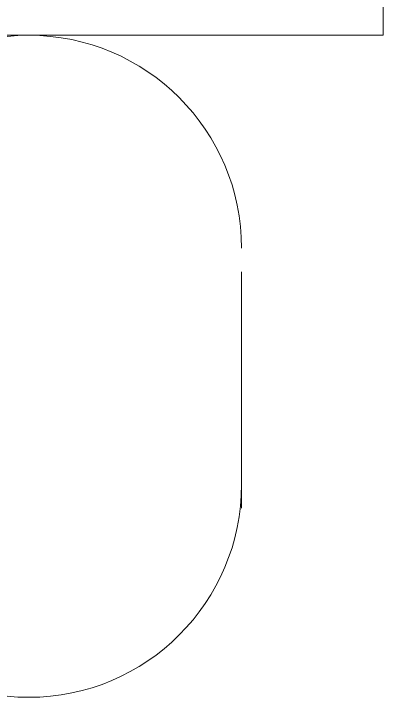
# Model space of a CAD drawing. Header units: millimetres. Extents: x 596 to 768, y 309 to 423.
# Drawn here: x 690.6351 to 690.64199, y 408.87186 to 408.88458 of the extents above; entities that cross this region are included whole.
import ezdxf

# ---------------------------------------------------------------- set-up
doc = ezdxf.new("R2010")
doc.units = ezdxf.units.MM
doc.layers.add('1- 3', color=3, linetype='Continuous')

# ---------------------------------------------------------------- blocks, each defined once
blk = doc.blocks.new('CTOBOM')
at = {"color": 0, "lineweight": 20}
for p, q in [((4.219245, -0.692566), (4.201644, -0.692566)), ((4.219245, -0.692566), (4.201644, -0.692566)), ((4.219245, -0.739211), (4.219245, -0.692566)), ((4.219245, -0.739211), (4.219245, -0.692566)), ((4.223646, -0.695206), (4.228047, -0.695206)), ((4.223646, -0.695206), (4.228047, -0.695206))]:
    blk.add_line(p, q, dxfattribs=at)
for points in [[(4.223206, -0.695206), (4.221019, -0.695206), (4.219245, -0.696979), (4.219245, -0.699166), (4.219245, -0.701354), (4.221019, -0.703126), (4.223206, -0.703126)], [(4.223206, -0.695206), (4.221019, -0.695206), (4.219245, -0.696979), (4.219245, -0.699166), (4.219245, -0.701354), (4.221019, -0.703126), (4.223206, -0.703126)], [(4.227606, -0.703126), (4.229793, -0.703126), (4.231567, -0.701354), (4.231567, -0.699166), (4.231567, -0.696979), (4.229793, -0.695206), (4.227606, -0.695206)], [(4.227606, -0.703126), (4.229793, -0.703126), (4.231567, -0.701354), (4.231567, -0.699166), (4.231567, -0.696979), (4.229793, -0.695206), (4.227606, -0.695206)]]:
    blk.add_open_spline(points, degree=3, knots=[0, 0, 0, 0, 1, 1, 1, 2, 2, 2, 2], dxfattribs=at)

msp = doc.modelspace()

# ---------------------------------------------------------------- block references
at = {"layer": '1- 3', "rotation": 270}
msp.add_blockref('CTOBOM', (691.334551, 413.103426), dxfattribs=at)

doc.saveas('drawing.dxf')
